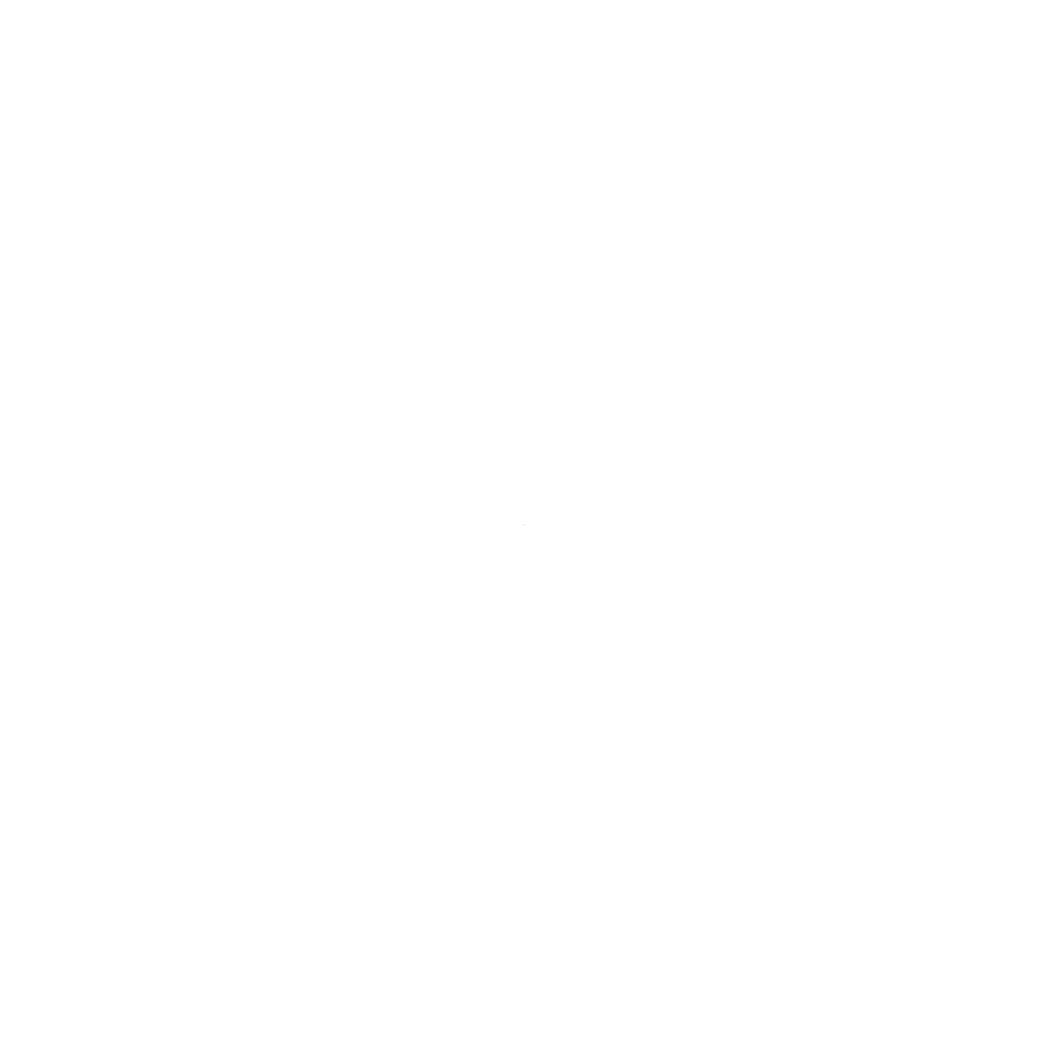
# Model space of a CAD drawing. Header units: millimetres. Extents: x 420 to 420, y 170 to 170.
import ezdxf

# ---------------------------------------------------------------- set-up
doc = ezdxf.new("R2010")
doc.units = ezdxf.units.MM

msp = doc.modelspace()

# ---------------------------------------------------------------- linework, layer by layer
at = {"elevation": 170}
msp.add_lwpolyline([(420, 170), (420, 170), (420, 170), (420, 170)], close=True, dxfattribs=at)

doc.saveas('drawing.dxf')
